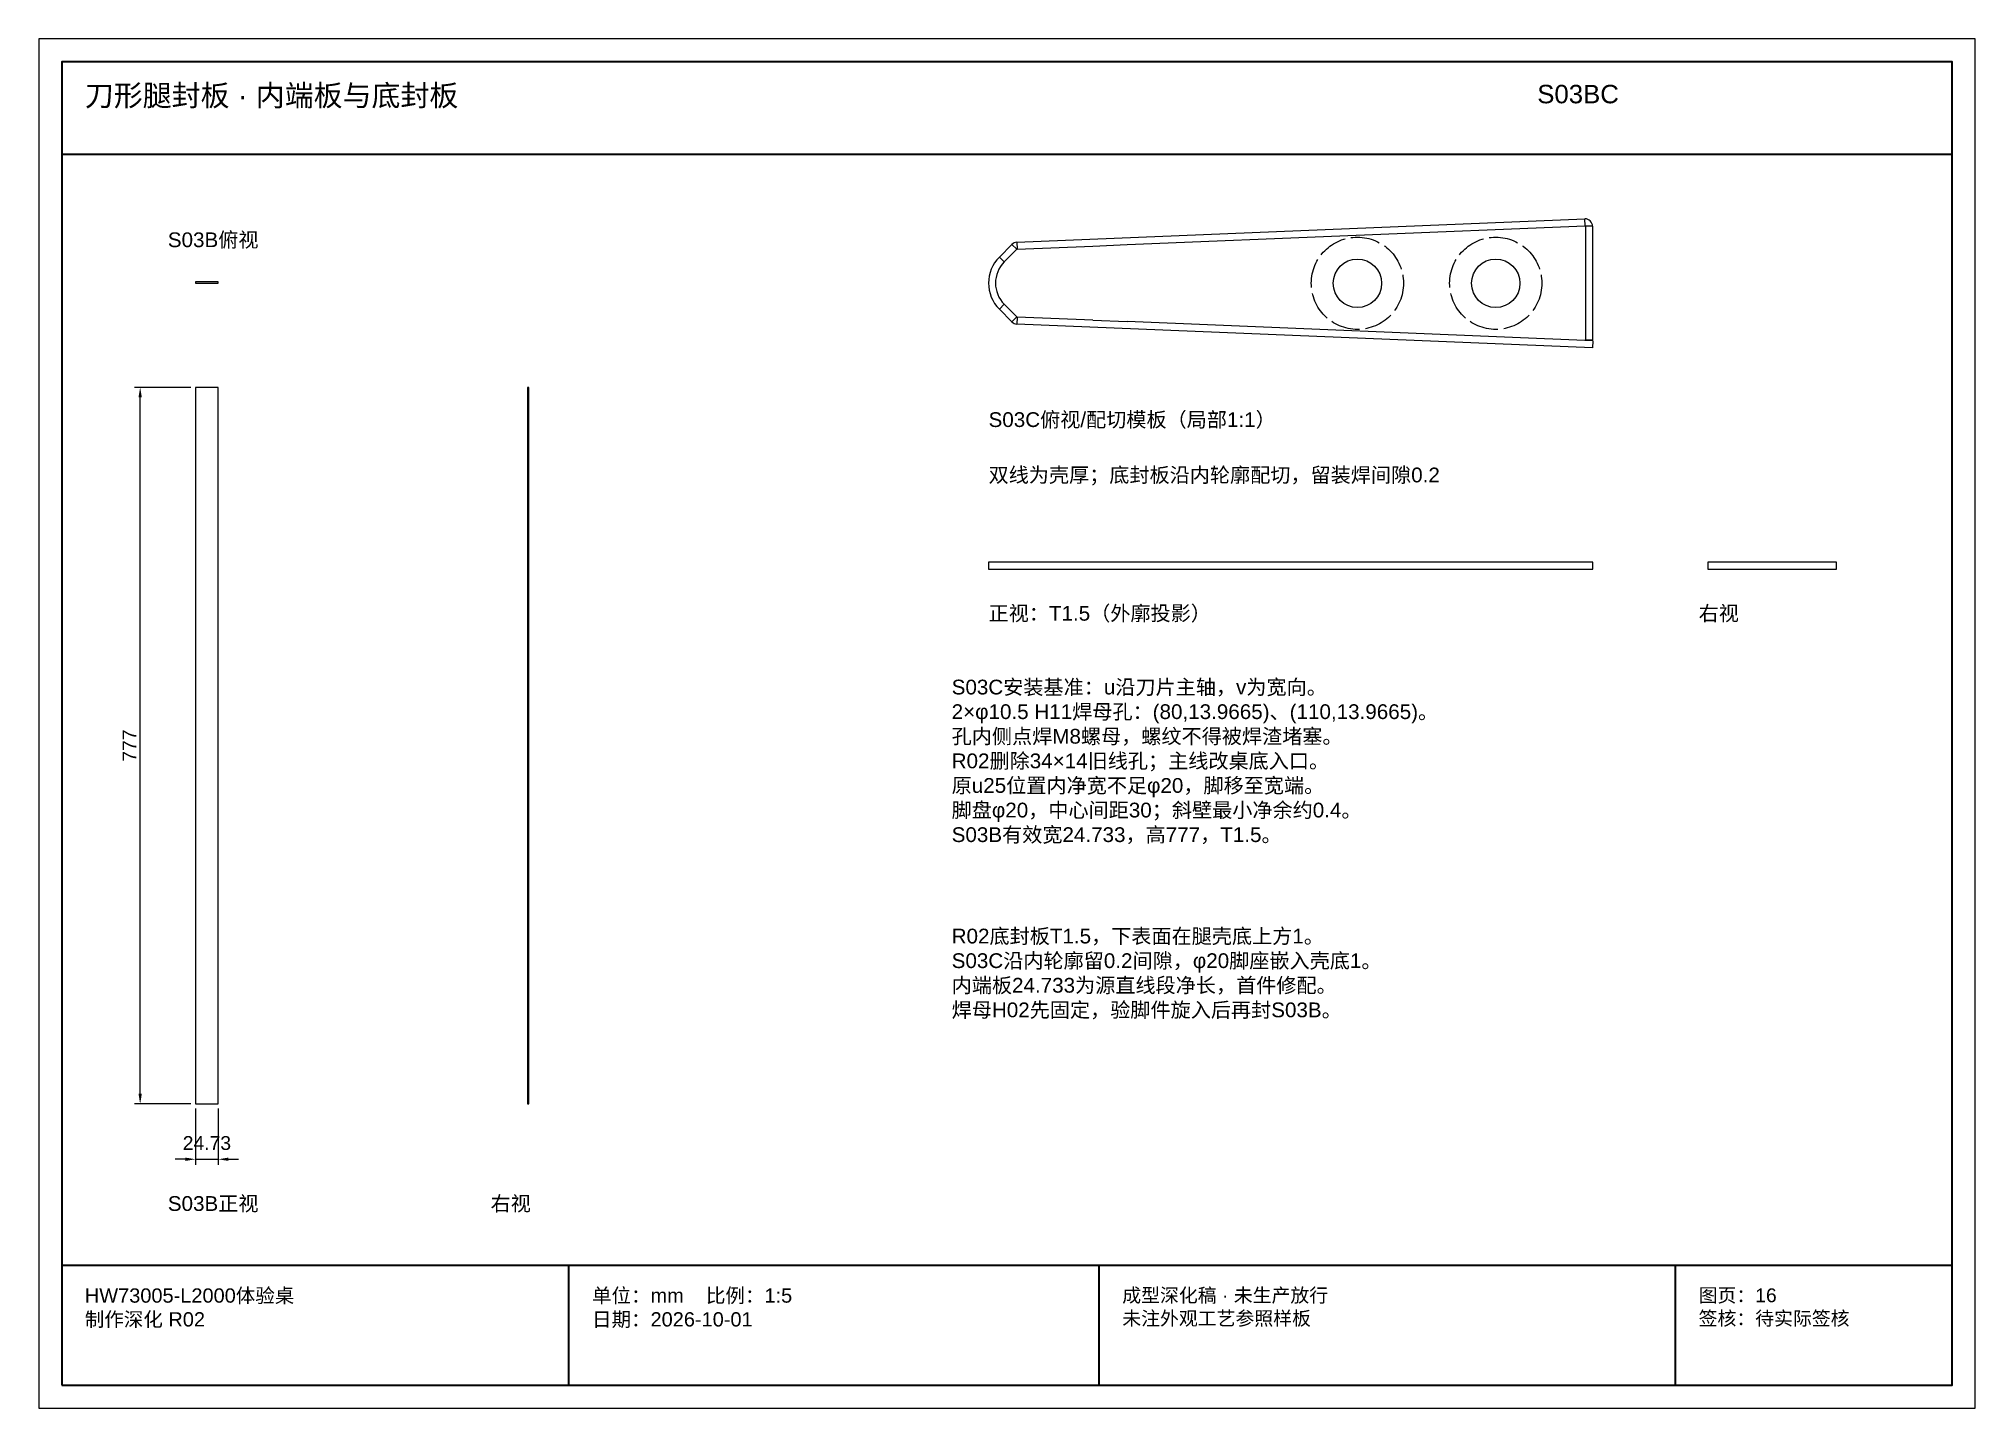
# Paper-space layout 'S03BC' of a CAD drawing. Header units: millimetres. Extents: x 0 to 420, y 0 to 297.
# The model-space entities are those that its viewports show. They can reach past a viewport. Long polylines and large blocks are cut down to what shows.
import ezdxf

# ---------------------------------------------------------------- set-up
doc = ezdxf.new("R2010")
doc.units = ezdxf.units.MM
doc.linetypes.add('DASHED', pattern=[1.524, 1.27, -0.254])
for name, color, linetype, lineweight in [('DIM', 7, 'Continuous', 13), ('FRAME', 7, 'Continuous', 35), ('HIDDEN', 8, 'DASHED', 13), ('NOTE', 7, 'Continuous', 18), ('OUTLINE', 7, 'Continuous', 25)]:
    doc.layers.add(name, color=color, linetype=linetype, lineweight=lineweight)
doc.styles.add('CN', font='Arial Unicode.ttf')
doc.dimstyles.new('D5', dxfattribs={"dimtxt": 15, "dimasz": 11, "dimexe": 6, "dimexo": 5, "dimgap": 4, "dimtad": 1, "dimdsep": 46, "dimtxsty": 'CN', "dimcen": 2.5, "dimclrd": 7, "dimclre": 7, "dimclrt": 7, "dimazin": 3, "dimtfac": 1, "dimtmove": 0, "dimatfit": 3})

msp = doc.modelspace()

# ---------------------------------------------------------------- linework, layer by layer
at = {"layer": 'FRAME'}
for p, q in [((180025, 1360), (182075, 1360)), ((180025, 155), (182075, 155)), ((180575, 25), (180575, 155)), ((181150, 25), (181150, 155)), ((181775, 25), (181775, 155))]:
    msp.add_line(p, q, dxfattribs=at)
msp.add_lwpolyline([(180025, 25), (182075, 25), (182075, 1460), (180025, 1460)], close=True, dxfattribs=at)
at = {"layer": 'HIDDEN'}
for centre in [(181430, 1219.832), (181580, 1219.832)]:
    msp.add_circle(centre, 50, dxfattribs=at)
at = {"layer": 'OUTLINE'}
for p, q in [((181060.746, 1264.323), (181676.671, 1289.657)), ((181180.266, 1261.732), (181676.979, 1282.164)), ((181676.979, 1282.164), (181676.671, 1289.657)), ((181677.5, 1281.664), (181677.5, 1158)), ((181685, 1281.664), (181677.5, 1281.664)), ((181685, 1281.664), (181685, 1158)), ((181041.716, 1248.284), (181055.418, 1261.986)), ((181060.721, 1256.683), (181055.418, 1261.986)), ((181060.746, 1264.323), (181061.054, 1256.829)), ((181061.054, 1256.829), (181143.226, 1260.209)), ((181143.226, 1260.209), (181180.266, 1261.732)), ((181041.716, 1248.284), (181047.019, 1242.981)), ((181047.019, 1242.981), (181060.721, 1256.683)), ((181047.019, 1197.019), (181041.716, 1191.716)), ((181060.721, 1183.317), (181047.019, 1197.019)), ((181055.418, 1178.014), (181041.716, 1191.716)), ((181055.418, 1178.014), (181060.721, 1183.317)), ((181061.054, 1183.171), (181060.746, 1175.677)), ((181143.226, 1179.791), (181061.054, 1183.171)), ((181143.226, 1179.791), (181180.266, 1178.268)), ((181685.308, 1157.494), (181180.266, 1178.268)), ((181685, 1150), (181060.746, 1175.677)), ((181685, 1158), (181677.5, 1158)), ((181685.308, 1157.494), (181685, 1150))]:
    msp.add_line(p, q, dxfattribs=at)
for points in [[(180170, 1220), (180194.733, 1220), (180194.733, 1221.5), (180170, 1221.5)], [(180170, 330), (180194.733, 330), (180194.733, 1107), (180170, 1107)], [(180530, 330), (180531.5, 330), (180531.5, 1107), (180530, 1107)], [(181030, 910), (181685.31, 910), (181685.31, 917.5), (181030, 917.5)], [(181810, 910), (181949.665, 910), (181949.665, 917.5), (181810, 917.5)]]:
    msp.add_lwpolyline(points, close=True, dxfattribs=at)
for centre in [(181430, 1219.832), (181580, 1219.832)]:
    msp.add_circle(centre, 26.25, dxfattribs=at)
for centre, radius, start, end in [((181677, 1281.664), 8, 0, 92.355423), ((181677, 1281.664), 0.5, 0, 92.355423), ((181061.074, 1256.329), 8, 92.355423, 135), ((181070, 1220), 40, 135, 225), ((181070, 1220), 32.5, 135, 225), ((181061.074, 1256.329), 0.5, 92.355423, 135), ((181061.074, 1183.671), 8, 225, 267.644577), ((181061.074, 1183.671), 0.5, 225, 267.644577)]:
    msp.add_arc(centre, radius, start, end, dxfattribs=at)

# ---------------------------------------------------------------- texts
at = {"layer": 'NOTE', "attachment_point": 1, "style": 'CN'}
for s, insert, char_height, width in [('刀形腿封板 · 内端板与底封板', (180050, 1435), 23, 1550), ('S03BC', (181625, 1435), 20, 450), ('S03B俯视', (180140, 1275), 16, 600), ('S03C俯视/配切模板（局部1:1）', (181030, 1080), 16, 980), ('双线为壳厚；底封板沿内轮廓配切，留装焊间隙0.2', (181030, 1020), 16, 980), ('正视：T1.5（外廓投影）', (181030, 870), 16, 850), ('右视', (181800, 870), 16, 220), ('S03C安装基准：u沿刀片主轴，v为宽向。\\P2×φ10.5 H11焊母孔：(80,13.9665)、(110,13.9665)。\\P孔内侧点焊M8螺母，螺纹不得被焊渣堵塞。\\PR02删除34×14旧线孔；主线改桌底入口。\\P原u25位置内净宽不足φ20，脚移至宽端。\\P脚盘φ20，中心间距30；斜壁最小净余约0.4。\\PS03B有效宽24.733，高777，T1.5。', (180990, 790), 16, 1035), ('R02底封板T1.5，下表面在腿壳底上方1。\\PS03C沿内轮廓留0.2间隙，φ20脚座嵌入壳底1。\\P内端板24.733为源直线段净长，首件修配。\\P焊母H02先固定，验脚件旋入后再封S03B。', (180990, 520), 16, 950), ('S03B正视', (180140, 230), 16, 600), ('右视', (180490, 230), 16, 400), ('HW73005-L2000体验桌\\P制作深化 R02', (180050, 130), 15.5, 500), ('单位：mm    比例：1:5\\P日期：2026-10-01', (180600, 130), 15.5, 525), ('成型深化稿 · 未生产放行\\P未注外观工艺参照样板', (181175, 130), 15, 575), ('图页：16\\P签核：待实际签核', (181800, 130), 15, 275)]:
    msp.add_mtext(s, dxfattribs=dict(at, insert=insert, char_height=char_height, width=width))

# ---------------------------------------------------------------- dimensions: what is measured, and where the dimension line sits
at = {"layer": 'DIM'}
msp.add_linear_dim(base=(180110, 330), p1=(180170, 330), p2=(180170, 1107), angle=90, dimstyle='D5', dxfattribs=at).render()
msp.add_linear_dim(base=(180170, 270), p1=(180170, 330), p2=(180194.733, 330), dimstyle='D5', dxfattribs=at).render()

psp = doc.layouts.new('S03BC')

# ---------------------------------------------------------------- viewports
at = {"layer": 'Defpoints'}
psp.add_viewport(center=(210, 148.5), size=(420, 297), view_center_point=(181050, 742.5), view_height=1485, dxfattribs=at)

doc.saveas('drawing.dxf')
